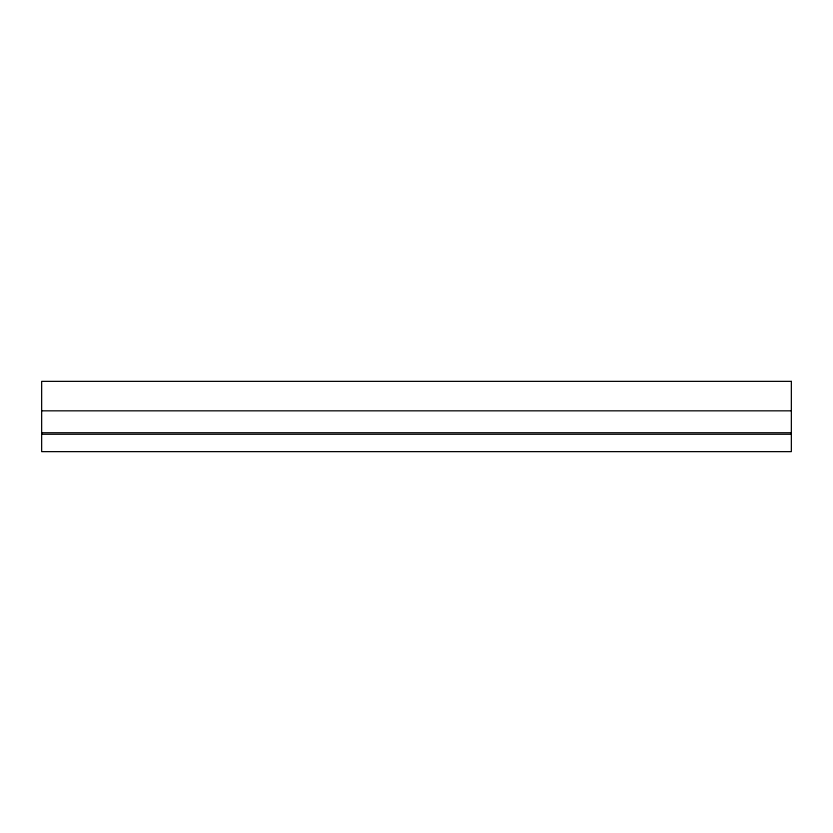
<?xml version="1.0" encoding="UTF-8"?>
<svg xmlns="http://www.w3.org/2000/svg" width="833" height="833" viewBox="0 0 833 833"><rect width="100%" height="100%" fill="white"/><g stroke="black" fill="none" stroke-linecap="round" stroke-linejoin="round"><path stroke-width="1.25" d="M41.65 410.836L791.35 410.836M41.65 432.744L791.35 432.744M41.65 434.264L791.35 434.264M791.35 381.358L41.65 381.358L41.65 451.642L791.35 451.642L791.35 381.358"/></g></svg>
